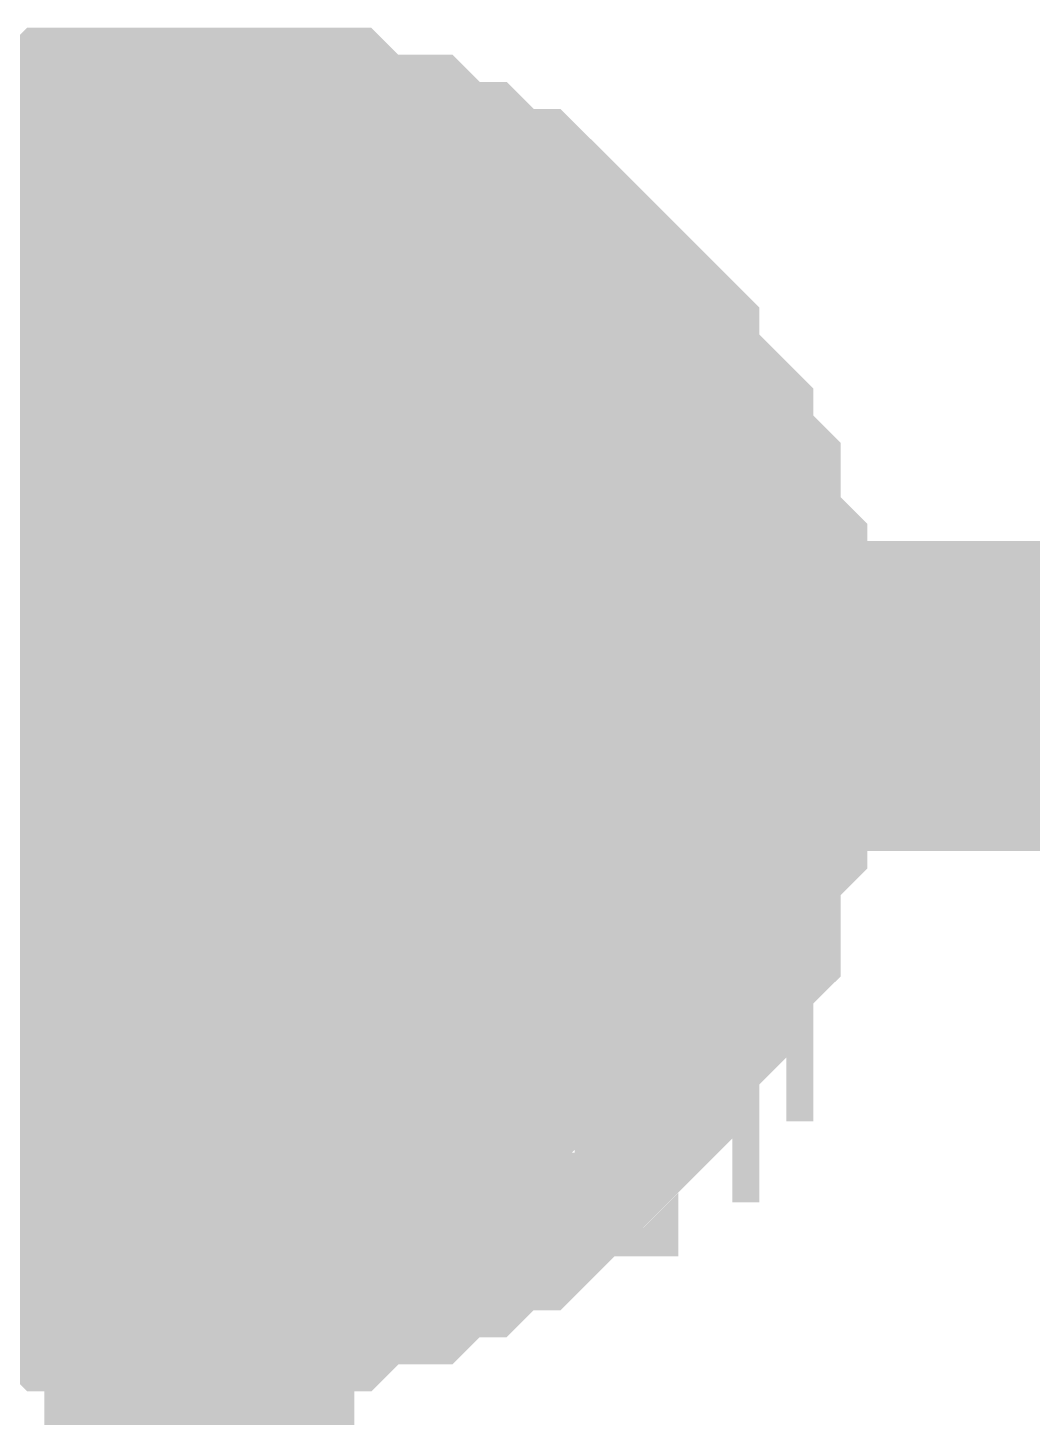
# Model space of a CAD drawing. Header units: inches. Extents: x 0 to 841, y 0 to 594.
# Drawn here: x 529.849 to 530.821, y 311.798 to 313.142 of the extents above; entities that cross this region are included whole.
import ezdxf

# ---------------------------------------------------------------- set-up
doc = ezdxf.new("R2010")
doc.units = ezdxf.units.IN
doc.layers.add('Sheet', color=255, linetype='Continuous')

msp = doc.modelspace()

# ---------------------------------------------------------------- linework, layer by layer
at = {"layer": 'Sheet'}
for points in [[(529.6753, 312.8874, 0.2997, 0.2997, 0), (529.7014, 312.8874, 0.2997, 0.2997, 0), (529.7276, 312.9135, 0.2997, 0.2997, 0), (529.7537, 312.9135, 0.2997, 0.2997, 0), (529.7537, 312.9396, 0.2997, 0.2997, 0), (529.7798, 312.9396, 0.2997, 0.2997, 0), (529.806, 312.9396, 0.2997, 0.2997, 0), (529.8321, 312.9658, 0.2997, 0.2997, 0), (529.8582, 312.9658, 0.2997, 0.2997, 0), (529.8844, 312.9658, 0.2997, 0.2997, 0), (529.9105, 312.9919, 0.2997, 0.2997, 0), (529.9366, 312.9919, 0.2997, 0.2997, 0), (529.9627, 312.9919, 0.2997, 0.2997, 0), (529.9889, 312.9919, 0.2997, 0.2997, 0), (530.015, 312.9919, 0.2997, 0.2997, 0)], [(529.6753, 312.8874, 0.2997, 0.2997, 0), (529.7014, 312.8874, 0.2997, 0.2997, 0), (529.7276, 312.9135, 0.2997, 0.2997, 0), (529.7537, 312.9135, 0.2997, 0.2997, 0), (529.7537, 312.9396, 0.2997, 0.2997, 0), (529.7798, 312.9396, 0.2997, 0.2997, 0), (529.806, 312.9396, 0.2997, 0.2997, 0), (529.8321, 312.9658, 0.2997, 0.2997, 0), (529.8582, 312.9658, 0.2997, 0.2997, 0), (529.8844, 312.9658, 0.2997, 0.2997, 0), (529.9105, 312.9919, 0.2997, 0.2997, 0), (529.9366, 312.9919, 0.2997, 0.2997, 0), (529.9627, 312.9919, 0.2997, 0.2997, 0), (529.9889, 312.9919, 0.2997, 0.2997, 0), (530.015, 312.9919, 0.2997, 0.2997, 0)], [(529.6753, 312.8874, 0.2997, 0.2997, 0), (529.7014, 312.8874, 0.2997, 0.2997, 0), (529.7276, 312.9135, 0.2997, 0.2997, 0), (529.7537, 312.9135, 0.2997, 0.2997, 0), (529.7537, 312.9396, 0.2997, 0.2997, 0), (529.7798, 312.9396, 0.2997, 0.2997, 0), (529.806, 312.9396, 0.2997, 0.2997, 0), (529.8321, 312.9658, 0.2997, 0.2997, 0), (529.8582, 312.9658, 0.2997, 0.2997, 0), (529.8844, 312.9658, 0.2997, 0.2997, 0), (529.9105, 312.9919, 0.2997, 0.2997, 0), (529.9366, 312.9919, 0.2997, 0.2997, 0), (529.9627, 312.9919, 0.2997, 0.2997, 0), (529.9889, 312.9919, 0.2997, 0.2997, 0), (530.015, 312.9919, 0.2997, 0.2997, 0)], [(529.6753, 312.8874, 0.2997, 0.2997, 0), (529.7014, 312.8874, 0.2997, 0.2997, 0), (529.7276, 312.9135, 0.2997, 0.2997, 0), (529.7537, 312.9135, 0.2997, 0.2997, 0), (529.7537, 312.9396, 0.2997, 0.2997, 0), (529.7798, 312.9396, 0.2997, 0.2997, 0), (529.806, 312.9396, 0.2997, 0.2997, 0), (529.8321, 312.9658, 0.2997, 0.2997, 0), (529.8582, 312.9658, 0.2997, 0.2997, 0), (529.8844, 312.9658, 0.2997, 0.2997, 0), (529.9105, 312.9919, 0.2997, 0.2997, 0), (529.9366, 312.9919, 0.2997, 0.2997, 0), (529.9627, 312.9919, 0.2997, 0.2997, 0), (529.9889, 312.9919, 0.2997, 0.2997, 0), (530.015, 312.9919, 0.2997, 0.2997, 0)], [(530.015, 312.9919, 0.2997, 0.2997, 0), (530.015, 312.9919, 0.2997, 0.2997, 0)], [(530.015, 312.9919, 0.2997, 0.2997, 0), (530.0411, 312.9919, 0.2997, 0.2997, 0), (530.0673, 312.9919, 0.2997, 0.2997, 0), (530.0934, 312.9919, 0.2997, 0.2997, 0), (530.1195, 312.9919, 0.2997, 0.2997, 0), (530.1457, 312.9658, 0.2997, 0.2997, 0), (530.1718, 312.9658, 0.2997, 0.2997, 0), (530.1979, 312.9658, 0.2997, 0.2997, 0), (530.2241, 312.9396, 0.2997, 0.2997, 0), (530.2241, 312.9396, 0.2997, 0.2997, 0), (530.2502, 312.9396, 0.2997, 0.2997, 0), (530.2763, 312.9135, 0.2997, 0.2997, 0), (530.3024, 312.9135, 0.2997, 0.2997, 0), (530.3286, 312.8874, 0.2997, 0.2997, 0), (530.3286, 312.8874, 0.2997, 0.2997, 0), (530.3547, 312.8613, 0.2997, 0.2997, 0), (530.3808, 312.8351, 0.2997, 0.2997, 0), (530.3808, 312.8351, 0.2997, 0.2997, 0), (530.407, 312.809, 0.2997, 0.2997, 0), (530.407, 312.7829, 0.2997, 0.2997, 0), (530.4331, 312.7567, 0.2997, 0.2997, 0), (530.4331, 312.7567, 0.2997, 0.2997, 0), (530.4592, 312.7306, 0.2997, 0.2997, 0), (530.4592, 312.7045, 0.2997, 0.2997, 0), (530.4854, 312.6783, 0.2997, 0.2997, 0), (530.4854, 312.6522, 0.2997, 0.2997, 0), (530.4854, 312.6261, 0.2997, 0.2997, 0), (530.4854, 312.6261, 0.2997, 0.2997, 0), (530.5115, 312.5999, 0.2997, 0.2997, 0), (530.5115, 312.5738, 0.2997, 0.2997, 0), (530.5115, 312.5477, 0.2997, 0.2997, 0), (530.5115, 312.5216, 0.2997, 0.2997, 0), (530.5115, 312.4954, 0.2997, 0.2997, 0)], [(530.015, 312.9919, 0.2997, 0.2997, 0), (530.015, 312.9919, 0.2997, 0.2997, 0)], [(530.015, 312.9919, 0.2997, 0.2997, 0), (530.0411, 312.9919, 0.2997, 0.2997, 0), (530.0673, 312.9919, 0.2997, 0.2997, 0), (530.0934, 312.9919, 0.2997, 0.2997, 0), (530.1195, 312.9919, 0.2997, 0.2997, 0), (530.1457, 312.9658, 0.2997, 0.2997, 0), (530.1718, 312.9658, 0.2997, 0.2997, 0), (530.1979, 312.9658, 0.2997, 0.2997, 0), (530.2241, 312.9396, 0.2997, 0.2997, 0), (530.2241, 312.9396, 0.2997, 0.2997, 0), (530.2502, 312.9396, 0.2997, 0.2997, 0), (530.2763, 312.9135, 0.2997, 0.2997, 0), (530.3024, 312.9135, 0.2997, 0.2997, 0), (530.3286, 312.8874, 0.2997, 0.2997, 0), (530.3286, 312.8874, 0.2997, 0.2997, 0), (530.3547, 312.8613, 0.2997, 0.2997, 0), (530.3808, 312.8351, 0.2997, 0.2997, 0), (530.3808, 312.8351, 0.2997, 0.2997, 0), (530.407, 312.809, 0.2997, 0.2997, 0), (530.407, 312.7829, 0.2997, 0.2997, 0), (530.4331, 312.7567, 0.2997, 0.2997, 0), (530.4331, 312.7567, 0.2997, 0.2997, 0), (530.4592, 312.7306, 0.2997, 0.2997, 0), (530.4592, 312.7045, 0.2997, 0.2997, 0), (530.4854, 312.6783, 0.2997, 0.2997, 0), (530.4854, 312.6522, 0.2997, 0.2997, 0), (530.4854, 312.6261, 0.2997, 0.2997, 0), (530.4854, 312.6261, 0.2997, 0.2997, 0), (530.5115, 312.5999, 0.2997, 0.2997, 0), (530.5115, 312.5738, 0.2997, 0.2997, 0), (530.5115, 312.5477, 0.2997, 0.2997, 0), (530.5115, 312.5216, 0.2997, 0.2997, 0), (530.5115, 312.4954, 0.2997, 0.2997, 0)], [(530.015, 312.9919, 0.2997, 0.2997, 0), (530.015, 312.9919, 0.2997, 0.2997, 0)], [(530.015, 312.9919, 0.2997, 0.2997, 0), (530.0411, 312.9919, 0.2997, 0.2997, 0), (530.0673, 312.9919, 0.2997, 0.2997, 0), (530.0934, 312.9919, 0.2997, 0.2997, 0), (530.1195, 312.9919, 0.2997, 0.2997, 0), (530.1457, 312.9658, 0.2997, 0.2997, 0), (530.1718, 312.9658, 0.2997, 0.2997, 0), (530.1979, 312.9658, 0.2997, 0.2997, 0), (530.2241, 312.9396, 0.2997, 0.2997, 0), (530.2241, 312.9396, 0.2997, 0.2997, 0), (530.2502, 312.9396, 0.2997, 0.2997, 0), (530.2763, 312.9135, 0.2997, 0.2997, 0), (530.3024, 312.9135, 0.2997, 0.2997, 0), (530.3286, 312.8874, 0.2997, 0.2997, 0), (530.3286, 312.8874, 0.2997, 0.2997, 0), (530.3547, 312.8613, 0.2997, 0.2997, 0), (530.3808, 312.8351, 0.2997, 0.2997, 0), (530.3808, 312.8351, 0.2997, 0.2997, 0), (530.407, 312.809, 0.2997, 0.2997, 0), (530.407, 312.7829, 0.2997, 0.2997, 0), (530.4331, 312.7567, 0.2997, 0.2997, 0), (530.4331, 312.7567, 0.2997, 0.2997, 0), (530.4592, 312.7306, 0.2997, 0.2997, 0), (530.4592, 312.7045, 0.2997, 0.2997, 0), (530.4854, 312.6783, 0.2997, 0.2997, 0), (530.4854, 312.6522, 0.2997, 0.2997, 0), (530.4854, 312.6261, 0.2997, 0.2997, 0), (530.4854, 312.6261, 0.2997, 0.2997, 0), (530.5115, 312.5999, 0.2997, 0.2997, 0), (530.5115, 312.5738, 0.2997, 0.2997, 0), (530.5115, 312.5477, 0.2997, 0.2997, 0), (530.5115, 312.5216, 0.2997, 0.2997, 0), (530.5115, 312.4954, 0.2997, 0.2997, 0)], [(530.015, 312.9919, 0.2997, 0.2997, 0), (530.015, 312.9919, 0.2997, 0.2997, 0)], [(530.015, 312.9919, 0.2997, 0.2997, 0), (530.0411, 312.9919, 0.2997, 0.2997, 0), (530.0673, 312.9919, 0.2997, 0.2997, 0), (530.0934, 312.9919, 0.2997, 0.2997, 0), (530.1195, 312.9919, 0.2997, 0.2997, 0), (530.1457, 312.9658, 0.2997, 0.2997, 0), (530.1718, 312.9658, 0.2997, 0.2997, 0), (530.1979, 312.9658, 0.2997, 0.2997, 0), (530.2241, 312.9396, 0.2997, 0.2997, 0), (530.2241, 312.9396, 0.2997, 0.2997, 0), (530.2502, 312.9396, 0.2997, 0.2997, 0), (530.2763, 312.9135, 0.2997, 0.2997, 0), (530.3024, 312.9135, 0.2997, 0.2997, 0), (530.3286, 312.8874, 0.2997, 0.2997, 0), (530.3286, 312.8874, 0.2997, 0.2997, 0), (530.3547, 312.8613, 0.2997, 0.2997, 0), (530.3808, 312.8351, 0.2997, 0.2997, 0), (530.3808, 312.8351, 0.2997, 0.2997, 0), (530.407, 312.809, 0.2997, 0.2997, 0), (530.407, 312.7829, 0.2997, 0.2997, 0), (530.4331, 312.7567, 0.2997, 0.2997, 0), (530.4331, 312.7567, 0.2997, 0.2997, 0), (530.4592, 312.7306, 0.2997, 0.2997, 0), (530.4592, 312.7045, 0.2997, 0.2997, 0), (530.4854, 312.6783, 0.2997, 0.2997, 0), (530.4854, 312.6522, 0.2997, 0.2997, 0), (530.4854, 312.6261, 0.2997, 0.2997, 0), (530.4854, 312.6261, 0.2997, 0.2997, 0), (530.5115, 312.5999, 0.2997, 0.2997, 0), (530.5115, 312.5738, 0.2997, 0.2997, 0), (530.5115, 312.5477, 0.2997, 0.2997, 0), (530.5115, 312.5216, 0.2997, 0.2997, 0), (530.5115, 312.4954, 0.2997, 0.2997, 0)], [(529.7798, 312.9396, 0.0991, 0.0991, 0), (529.806, 312.9396, 0.0991, 0.0991, 0), (529.8321, 312.9658, 0.0991, 0.0991, 0), (529.8582, 312.9658, 0.0991, 0.0991, 0), (529.8844, 312.9658, 0.0991, 0.0991, 0), (529.9105, 312.9919, 0.0991, 0.0991, 0), (529.9366, 312.9919, 0.0991, 0.0991, 0), (529.9627, 312.9919, 0.0991, 0.0991, 0), (529.9889, 312.9919, 0.0991, 0.0991, 0), (530.015, 312.9919, 0.0991, 0.0991, 0)], [(529.7798, 312.9396, 0.0991, 0.0991, 0), (529.806, 312.9396, 0.0991, 0.0991, 0), (529.8321, 312.9658, 0.0991, 0.0991, 0), (529.8582, 312.9658, 0.0991, 0.0991, 0), (529.8844, 312.9658, 0.0991, 0.0991, 0), (529.9105, 312.9919, 0.0991, 0.0991, 0), (529.9366, 312.9919, 0.0991, 0.0991, 0), (529.9627, 312.9919, 0.0991, 0.0991, 0), (529.9889, 312.9919, 0.0991, 0.0991, 0), (530.015, 312.9919, 0.0991, 0.0991, 0)], [(529.7798, 312.9396, 0.0991, 0.0991, 0), (529.806, 312.9396, 0.0991, 0.0991, 0), (529.8321, 312.9658, 0.0991, 0.0991, 0), (529.8582, 312.9658, 0.0991, 0.0991, 0), (529.8844, 312.9658, 0.0991, 0.0991, 0), (529.9105, 312.9919, 0.0991, 0.0991, 0), (529.9366, 312.9919, 0.0991, 0.0991, 0), (529.9627, 312.9919, 0.0991, 0.0991, 0), (529.9889, 312.9919, 0.0991, 0.0991, 0), (530.015, 312.9919, 0.0991, 0.0991, 0)], [(529.7798, 312.9396, 0.0991, 0.0991, 0), (529.806, 312.9396, 0.0991, 0.0991, 0), (529.8321, 312.9658, 0.0991, 0.0991, 0), (529.8582, 312.9658, 0.0991, 0.0991, 0), (529.8844, 312.9658, 0.0991, 0.0991, 0), (529.9105, 312.9919, 0.0991, 0.0991, 0), (529.9366, 312.9919, 0.0991, 0.0991, 0), (529.9627, 312.9919, 0.0991, 0.0991, 0), (529.9889, 312.9919, 0.0991, 0.0991, 0), (530.015, 312.9919, 0.0991, 0.0991, 0)], [(530.015, 312.9919, 0.0991, 0.0991, 0), (530.015, 312.9919, 0.0991, 0.0991, 0)], [(530.015, 312.9919, 0.0991, 0.0991, 0), (530.0411, 312.9919, 0.0991, 0.0991, 0), (530.0673, 312.9919, 0.0991, 0.0991, 0), (530.0934, 312.9919, 0.0991, 0.0991, 0), (530.1195, 312.9919, 0.0991, 0.0991, 0), (530.1457, 312.9658, 0.0991, 0.0991, 0), (530.1718, 312.9658, 0.0991, 0.0991, 0), (530.1979, 312.9658, 0.0991, 0.0991, 0), (530.2241, 312.9396, 0.0991, 0.0991, 0), (530.2241, 312.9396, 0.0991, 0.0991, 0), (530.2502, 312.9396, 0.0991, 0.0991, 0), (530.2763, 312.9135, 0.0991, 0.0991, 0), (530.3024, 312.9135, 0.0991, 0.0991, 0), (530.3286, 312.8874, 0.0991, 0.0991, 0), (530.3286, 312.8874, 0.0991, 0.0991, 0), (530.3547, 312.8613, 0.0991, 0.0991, 0), (530.3808, 312.8351, 0.0991, 0.0991, 0), (530.3808, 312.8351, 0.0991, 0.0991, 0), (530.407, 312.809, 0.0991, 0.0991, 0), (530.407, 312.7829, 0.0991, 0.0991, 0), (530.4331, 312.7567, 0.0991, 0.0991, 0), (530.4331, 312.7567, 0.0991, 0.0991, 0), (530.4592, 312.7306, 0.0991, 0.0991, 0), (530.4592, 312.7045, 0.0991, 0.0991, 0), (530.4854, 312.6783, 0.0991, 0.0991, 0), (530.4854, 312.6522, 0.0991, 0.0991, 0), (530.4854, 312.6261, 0.0991, 0.0991, 0), (530.4854, 312.6261, 0.0991, 0.0991, 0), (530.5115, 312.5999, 0.0991, 0.0991, 0), (530.5115, 312.5738, 0.0991, 0.0991, 0), (530.5115, 312.5477, 0.0991, 0.0991, 0), (530.5115, 312.5216, 0.0991, 0.0991, 0), (530.5115, 312.4954, 0.0991, 0.0991, 0)], [(530.015, 312.9919, 0.0991, 0.0991, 0), (530.015, 312.9919, 0.0991, 0.0991, 0)], [(530.015, 312.9919, 0.0991, 0.0991, 0), (530.0411, 312.9919, 0.0991, 0.0991, 0), (530.0673, 312.9919, 0.0991, 0.0991, 0), (530.0934, 312.9919, 0.0991, 0.0991, 0), (530.1195, 312.9919, 0.0991, 0.0991, 0), (530.1457, 312.9658, 0.0991, 0.0991, 0), (530.1718, 312.9658, 0.0991, 0.0991, 0), (530.1979, 312.9658, 0.0991, 0.0991, 0), (530.2241, 312.9396, 0.0991, 0.0991, 0), (530.2241, 312.9396, 0.0991, 0.0991, 0), (530.2502, 312.9396, 0.0991, 0.0991, 0), (530.2763, 312.9135, 0.0991, 0.0991, 0), (530.3024, 312.9135, 0.0991, 0.0991, 0), (530.3286, 312.8874, 0.0991, 0.0991, 0), (530.3286, 312.8874, 0.0991, 0.0991, 0), (530.3547, 312.8613, 0.0991, 0.0991, 0), (530.3808, 312.8351, 0.0991, 0.0991, 0), (530.3808, 312.8351, 0.0991, 0.0991, 0), (530.407, 312.809, 0.0991, 0.0991, 0), (530.407, 312.7829, 0.0991, 0.0991, 0), (530.4331, 312.7567, 0.0991, 0.0991, 0), (530.4331, 312.7567, 0.0991, 0.0991, 0), (530.4592, 312.7306, 0.0991, 0.0991, 0), (530.4592, 312.7045, 0.0991, 0.0991, 0), (530.4854, 312.6783, 0.0991, 0.0991, 0), (530.4854, 312.6522, 0.0991, 0.0991, 0), (530.4854, 312.6261, 0.0991, 0.0991, 0), (530.4854, 312.6261, 0.0991, 0.0991, 0), (530.5115, 312.5999, 0.0991, 0.0991, 0), (530.5115, 312.5738, 0.0991, 0.0991, 0), (530.5115, 312.5477, 0.0991, 0.0991, 0), (530.5115, 312.5216, 0.0991, 0.0991, 0), (530.5115, 312.4954, 0.0991, 0.0991, 0)], [(530.015, 312.9919, 0.0991, 0.0991, 0), (530.015, 312.9919, 0.0991, 0.0991, 0)], [(530.015, 312.9919, 0.0991, 0.0991, 0), (530.0411, 312.9919, 0.0991, 0.0991, 0), (530.0673, 312.9919, 0.0991, 0.0991, 0), (530.0934, 312.9919, 0.0991, 0.0991, 0), (530.1195, 312.9919, 0.0991, 0.0991, 0), (530.1457, 312.9658, 0.0991, 0.0991, 0), (530.1718, 312.9658, 0.0991, 0.0991, 0), (530.1979, 312.9658, 0.0991, 0.0991, 0), (530.2241, 312.9396, 0.0991, 0.0991, 0), (530.2241, 312.9396, 0.0991, 0.0991, 0), (530.2502, 312.9396, 0.0991, 0.0991, 0), (530.2763, 312.9135, 0.0991, 0.0991, 0), (530.3024, 312.9135, 0.0991, 0.0991, 0), (530.3286, 312.8874, 0.0991, 0.0991, 0), (530.3286, 312.8874, 0.0991, 0.0991, 0), (530.3547, 312.8613, 0.0991, 0.0991, 0), (530.3808, 312.8351, 0.0991, 0.0991, 0), (530.3808, 312.8351, 0.0991, 0.0991, 0), (530.407, 312.809, 0.0991, 0.0991, 0), (530.407, 312.7829, 0.0991, 0.0991, 0), (530.4331, 312.7567, 0.0991, 0.0991, 0), (530.4331, 312.7567, 0.0991, 0.0991, 0), (530.4592, 312.7306, 0.0991, 0.0991, 0), (530.4592, 312.7045, 0.0991, 0.0991, 0), (530.4854, 312.6783, 0.0991, 0.0991, 0), (530.4854, 312.6522, 0.0991, 0.0991, 0), (530.4854, 312.6261, 0.0991, 0.0991, 0), (530.4854, 312.6261, 0.0991, 0.0991, 0), (530.5115, 312.5999, 0.0991, 0.0991, 0), (530.5115, 312.5738, 0.0991, 0.0991, 0), (530.5115, 312.5477, 0.0991, 0.0991, 0), (530.5115, 312.5216, 0.0991, 0.0991, 0), (530.5115, 312.4954, 0.0991, 0.0991, 0)], [(530.015, 312.9919, 0.0991, 0.0991, 0), (530.015, 312.9919, 0.0991, 0.0991, 0)], [(530.015, 312.9919, 0.0991, 0.0991, 0), (530.0411, 312.9919, 0.0991, 0.0991, 0), (530.0673, 312.9919, 0.0991, 0.0991, 0), (530.0934, 312.9919, 0.0991, 0.0991, 0), (530.1195, 312.9919, 0.0991, 0.0991, 0), (530.1457, 312.9658, 0.0991, 0.0991, 0), (530.1718, 312.9658, 0.0991, 0.0991, 0), (530.1979, 312.9658, 0.0991, 0.0991, 0), (530.2241, 312.9396, 0.0991, 0.0991, 0), (530.2241, 312.9396, 0.0991, 0.0991, 0), (530.2502, 312.9396, 0.0991, 0.0991, 0), (530.2763, 312.9135, 0.0991, 0.0991, 0), (530.3024, 312.9135, 0.0991, 0.0991, 0), (530.3286, 312.8874, 0.0991, 0.0991, 0), (530.3286, 312.8874, 0.0991, 0.0991, 0), (530.3547, 312.8613, 0.0991, 0.0991, 0), (530.3808, 312.8351, 0.0991, 0.0991, 0), (530.3808, 312.8351, 0.0991, 0.0991, 0), (530.407, 312.809, 0.0991, 0.0991, 0), (530.407, 312.7829, 0.0991, 0.0991, 0), (530.4331, 312.7567, 0.0991, 0.0991, 0), (530.4331, 312.7567, 0.0991, 0.0991, 0), (530.4592, 312.7306, 0.0991, 0.0991, 0), (530.4592, 312.7045, 0.0991, 0.0991, 0), (530.4854, 312.6783, 0.0991, 0.0991, 0), (530.4854, 312.6522, 0.0991, 0.0991, 0), (530.4854, 312.6261, 0.0991, 0.0991, 0), (530.4854, 312.6261, 0.0991, 0.0991, 0), (530.5115, 312.5999, 0.0991, 0.0991, 0), (530.5115, 312.5738, 0.0991, 0.0991, 0), (530.5115, 312.5477, 0.0991, 0.0991, 0), (530.5115, 312.5216, 0.0991, 0.0991, 0), (530.5115, 312.4954, 0.0991, 0.0991, 0)], [(547.5228, 312.4954, 0.2997, 0.2997, 0), (530.015, 312.4954, 0.2997, 0.2997, 0), (492.517, 312.4954, 0.2997, 0.2997, 0), (492.517, 312.4954, 0.2997, 0.2997, 0)], [(530.015, 312.4954, 0.2997, 0.2997, 0), (530.015, 274.9981, 0.2997, 0.2997, 0), (547.5228, 274.9981, 0.2997, 0.2997, 0)], [(530.5115, 312.4954, 0.2997, 0.2997, 0), (530.5115, 312.4693, 0.2997, 0.2997, 0), (530.5115, 312.4432, 0.2997, 0.2997, 0), (530.5115, 312.417, 0.2997, 0.2997, 0), (530.5115, 312.3909, 0.2997, 0.2997, 0), (530.4854, 312.3648, 0.2997, 0.2997, 0), (530.4854, 312.3386, 0.2997, 0.2997, 0), (530.4854, 312.3125, 0.2997, 0.2997, 0), (530.4854, 312.2864, 0.2997, 0.2997, 0), (530.4592, 312.2603, 0.2997, 0.2997, 0), (530.4592, 312.2341, 0.2997, 0.2997, 0), (530.4331, 312.2341, 0.2997, 0.2997, 0), (530.4331, 312.208, 0.2997, 0.2997, 0), (530.407, 312.1819, 0.2997, 0.2997, 0), (530.407, 312.1557, 0.2997, 0.2997, 0), (530.3808, 312.1557, 0.2997, 0.2997, 0), (530.3808, 312.1296, 0.2997, 0.2997, 0), (530.3547, 312.1035, 0.2997, 0.2997, 0), (530.3286, 312.1035, 0.2997, 0.2997, 0), (530.3286, 312.0773, 0.2997, 0.2997, 0), (530.3024, 312.0512, 0.2997, 0.2997, 0), (530.2763, 312.0512, 0.2997, 0.2997, 0), (530.2502, 312.0251, 0.2997, 0.2997, 0), (530.2241, 312.0251, 0.2997, 0.2997, 0), (530.2241, 312.0251, 0.2997, 0.2997, 0), (530.1979, 311.9989, 0.2997, 0.2997, 0), (530.1718, 311.9989, 0.2997, 0.2997, 0), (530.1457, 311.9989, 0.2997, 0.2997, 0), (530.1195, 311.9728, 0.2997, 0.2997, 0), (530.0934, 311.9728, 0.2997, 0.2997, 0), (530.0673, 311.9728, 0.2997, 0.2997, 0), (530.0411, 311.9728, 0.2997, 0.2997, 0), (530.015, 311.9728, 0.2997, 0.2997, 0)], [(530.5115, 312.4954, 0.2997, 0.2997, 0), (530.5115, 312.4693, 0.2997, 0.2997, 0), (530.5115, 312.4432, 0.2997, 0.2997, 0), (530.5115, 312.417, 0.2997, 0.2997, 0), (530.5115, 312.3909, 0.2997, 0.2997, 0), (530.4854, 312.3648, 0.2997, 0.2997, 0), (530.4854, 312.3386, 0.2997, 0.2997, 0), (530.4854, 312.3125, 0.2997, 0.2997, 0), (530.4854, 312.2864, 0.2997, 0.2997, 0), (530.4592, 312.2603, 0.2997, 0.2997, 0), (530.4592, 312.2341, 0.2997, 0.2997, 0), (530.4331, 312.2341, 0.2997, 0.2997, 0), (530.4331, 312.208, 0.2997, 0.2997, 0), (530.407, 312.1819, 0.2997, 0.2997, 0), (530.407, 312.1557, 0.2997, 0.2997, 0), (530.3808, 312.1557, 0.2997, 0.2997, 0), (530.3808, 312.1296, 0.2997, 0.2997, 0), (530.3547, 312.1035, 0.2997, 0.2997, 0), (530.3286, 312.1035, 0.2997, 0.2997, 0), (530.3286, 312.0773, 0.2997, 0.2997, 0), (530.3024, 312.0512, 0.2997, 0.2997, 0), (530.2763, 312.0512, 0.2997, 0.2997, 0), (530.2502, 312.0251, 0.2997, 0.2997, 0), (530.2241, 312.0251, 0.2997, 0.2997, 0), (530.2241, 312.0251, 0.2997, 0.2997, 0), (530.1979, 311.9989, 0.2997, 0.2997, 0), (530.1718, 311.9989, 0.2997, 0.2997, 0), (530.1457, 311.9989, 0.2997, 0.2997, 0), (530.1195, 311.9728, 0.2997, 0.2997, 0), (530.0934, 311.9728, 0.2997, 0.2997, 0), (530.0673, 311.9728, 0.2997, 0.2997, 0), (530.0411, 311.9728, 0.2997, 0.2997, 0), (530.015, 311.9728, 0.2997, 0.2997, 0)], [(530.5115, 312.4954, 0.2997, 0.2997, 0), (530.5115, 312.4693, 0.2997, 0.2997, 0), (530.5115, 312.4432, 0.2997, 0.2997, 0), (530.5115, 312.417, 0.2997, 0.2997, 0), (530.5115, 312.3909, 0.2997, 0.2997, 0), (530.4854, 312.3648, 0.2997, 0.2997, 0), (530.4854, 312.3386, 0.2997, 0.2997, 0), (530.4854, 312.3125, 0.2997, 0.2997, 0), (530.4854, 312.2864, 0.2997, 0.2997, 0), (530.4592, 312.2603, 0.2997, 0.2997, 0), (530.4592, 312.2341, 0.2997, 0.2997, 0), (530.4331, 312.2341, 0.2997, 0.2997, 0), (530.4331, 312.208, 0.2997, 0.2997, 0), (530.407, 312.1819, 0.2997, 0.2997, 0), (530.407, 312.1557, 0.2997, 0.2997, 0), (530.3808, 312.1557, 0.2997, 0.2997, 0), (530.3808, 312.1296, 0.2997, 0.2997, 0), (530.3547, 312.1035, 0.2997, 0.2997, 0), (530.3286, 312.1035, 0.2997, 0.2997, 0), (530.3286, 312.0773, 0.2997, 0.2997, 0), (530.3024, 312.0512, 0.2997, 0.2997, 0), (530.2763, 312.0512, 0.2997, 0.2997, 0), (530.2502, 312.0251, 0.2997, 0.2997, 0), (530.2241, 312.0251, 0.2997, 0.2997, 0), (530.2241, 312.0251, 0.2997, 0.2997, 0), (530.1979, 311.9989, 0.2997, 0.2997, 0), (530.1718, 311.9989, 0.2997, 0.2997, 0), (530.1457, 311.9989, 0.2997, 0.2997, 0), (530.1195, 311.9728, 0.2997, 0.2997, 0), (530.0934, 311.9728, 0.2997, 0.2997, 0), (530.0673, 311.9728, 0.2997, 0.2997, 0), (530.0411, 311.9728, 0.2997, 0.2997, 0), (530.015, 311.9728, 0.2997, 0.2997, 0)], [(530.5115, 312.4954, 0.2997, 0.2997, 0), (530.5115, 312.4693, 0.2997, 0.2997, 0), (530.5115, 312.4432, 0.2997, 0.2997, 0), (530.5115, 312.417, 0.2997, 0.2997, 0), (530.5115, 312.3909, 0.2997, 0.2997, 0), (530.4854, 312.3648, 0.2997, 0.2997, 0), (530.4854, 312.3386, 0.2997, 0.2997, 0), (530.4854, 312.3125, 0.2997, 0.2997, 0), (530.4854, 312.2864, 0.2997, 0.2997, 0), (530.4592, 312.2603, 0.2997, 0.2997, 0), (530.4592, 312.2341, 0.2997, 0.2997, 0), (530.4331, 312.2341, 0.2997, 0.2997, 0), (530.4331, 312.208, 0.2997, 0.2997, 0), (530.407, 312.1819, 0.2997, 0.2997, 0), (530.407, 312.1557, 0.2997, 0.2997, 0), (530.3808, 312.1557, 0.2997, 0.2997, 0), (530.3808, 312.1296, 0.2997, 0.2997, 0), (530.3547, 312.1035, 0.2997, 0.2997, 0), (530.3286, 312.1035, 0.2997, 0.2997, 0), (530.3286, 312.0773, 0.2997, 0.2997, 0), (530.3024, 312.0512, 0.2997, 0.2997, 0), (530.2763, 312.0512, 0.2997, 0.2997, 0), (530.2502, 312.0251, 0.2997, 0.2997, 0), (530.2241, 312.0251, 0.2997, 0.2997, 0), (530.2241, 312.0251, 0.2997, 0.2997, 0), (530.1979, 311.9989, 0.2997, 0.2997, 0), (530.1718, 311.9989, 0.2997, 0.2997, 0), (530.1457, 311.9989, 0.2997, 0.2997, 0), (530.1195, 311.9728, 0.2997, 0.2997, 0), (530.0934, 311.9728, 0.2997, 0.2997, 0), (530.0673, 311.9728, 0.2997, 0.2997, 0), (530.0411, 311.9728, 0.2997, 0.2997, 0), (530.015, 311.9728, 0.2997, 0.2997, 0)], [(530.5115, 312.4954, 0.2997, 0.2997, 0), (530.5115, 312.4954, 0.2997, 0.2997, 0), (530.5115, 312.4954, 0.2997, 0.2997, 0), (530.5115, 312.4954, 0.2997, 0.2997, 0), (530.5115, 312.4954, 0.2997, 0.2997, 0), (530.5115, 312.4954, 0.2997, 0.2997, 0), (530.5115, 312.4954, 0.2997, 0.2997, 0), (530.5115, 312.4954, 0.2997, 0.2997, 0), (530.5115, 312.4954, 0.2997, 0.2997, 0), (530.5115, 312.4954, 0.2997, 0.2997, 0), (530.5115, 312.4954, 0.2997, 0.2997, 0), (530.5115, 312.4954, 0.2997, 0.2997, 0), (530.5115, 312.4954, 0.2997, 0.2997, 0), (530.5115, 312.4954, 0.2997, 0.2997, 0), (530.5115, 312.4954, 0.2997, 0.2997, 0), (530.5115, 312.4954, 0.2997, 0.2997, 0), (530.5115, 312.4954, 0.2997, 0.2997, 0), (530.5115, 312.4954, 0.2997, 0.2997, 0), (530.5115, 312.4954, 0.2997, 0.2997, 0), (530.5115, 312.4954, 0.2997, 0.2997, 0), (530.5115, 312.4954, 0.2997, 0.2997, 0), (530.5115, 312.4954, 0.2997, 0.2997, 0), (530.5115, 312.4954, 0.2997, 0.2997, 0), (530.5115, 312.4954, 0.2997, 0.2997, 0), (530.5115, 312.4954, 0.2997, 0.2997, 0), (530.5115, 312.4954, 0.2997, 0.2997, 0), (530.5115, 312.4954, 0.2997, 0.2997, 0), (530.5115, 312.4954, 0.2997, 0.2997, 0), (530.5115, 312.4954, 0.2997, 0.2997, 0), (530.5115, 312.4954, 0.2997, 0.2997, 0), (530.5115, 312.4954, 0.2997, 0.2997, 0), (530.5115, 312.4954, 0.2997, 0.2997, 0), (530.5115, 312.4954, 0.2997, 0.2997, 0)], [(530.5115, 312.4954, 0.2997, 0.2997, 0), (530.5115, 312.4954, 0.2997, 0.2997, 0)], [(530.5115, 312.4954, 0.2997, 0.2997, 0), (530.5115, 312.4954, 0.2997, 0.2997, 0), (530.5115, 312.4954, 0.2997, 0.2997, 0), (530.5115, 312.4954, 0.2997, 0.2997, 0), (530.5115, 312.4954, 0.2997, 0.2997, 0), (530.5115, 312.4954, 0.2997, 0.2997, 0), (530.5115, 312.4954, 0.2997, 0.2997, 0), (530.5115, 312.4954, 0.2997, 0.2997, 0), (530.5115, 312.4954, 0.2997, 0.2997, 0), (530.5115, 312.4954, 0.2997, 0.2997, 0), (530.5115, 312.4954, 0.2997, 0.2997, 0), (530.5115, 312.4954, 0.2997, 0.2997, 0), (530.5115, 312.4954, 0.2997, 0.2997, 0), (530.5115, 312.4954, 0.2997, 0.2997, 0), (530.5115, 312.4954, 0.2997, 0.2997, 0), (530.5115, 312.4954, 0.2997, 0.2997, 0), (530.5115, 312.4954, 0.2997, 0.2997, 0), (530.5115, 312.4954, 0.2997, 0.2997, 0), (530.5115, 312.4954, 0.2997, 0.2997, 0), (530.5115, 312.4954, 0.2997, 0.2997, 0), (530.5115, 312.4954, 0.2997, 0.2997, 0), (530.5115, 312.4954, 0.2997, 0.2997, 0), (530.5115, 312.4954, 0.2997, 0.2997, 0), (530.5115, 312.4954, 0.2997, 0.2997, 0), (530.5115, 312.4954, 0.2997, 0.2997, 0), (530.5115, 312.4954, 0.2997, 0.2997, 0), (530.5115, 312.4954, 0.2997, 0.2997, 0), (530.5115, 312.4954, 0.2997, 0.2997, 0), (530.5115, 312.4954, 0.2997, 0.2997, 0), (530.5115, 312.4954, 0.2997, 0.2997, 0), (530.5115, 312.4954, 0.2997, 0.2997, 0), (530.5115, 312.4954, 0.2997, 0.2997, 0), (530.5115, 312.4954, 0.2997, 0.2997, 0)], [(530.5115, 312.4954, 0.2997, 0.2997, 0), (530.5115, 312.4954, 0.2997, 0.2997, 0)], [(530.5115, 312.4954, 0.2997, 0.2997, 0), (530.5115, 312.4954, 0.2997, 0.2997, 0), (530.5115, 312.4954, 0.2997, 0.2997, 0), (530.5115, 312.4954, 0.2997, 0.2997, 0), (530.5115, 312.4954, 0.2997, 0.2997, 0), (530.5115, 312.4954, 0.2997, 0.2997, 0), (530.5115, 312.4954, 0.2997, 0.2997, 0), (530.5115, 312.4954, 0.2997, 0.2997, 0), (530.5115, 312.4954, 0.2997, 0.2997, 0), (530.5115, 312.4954, 0.2997, 0.2997, 0), (530.5115, 312.4954, 0.2997, 0.2997, 0), (530.5115, 312.4954, 0.2997, 0.2997, 0), (530.5115, 312.4954, 0.2997, 0.2997, 0), (530.5115, 312.4954, 0.2997, 0.2997, 0), (530.5115, 312.4954, 0.2997, 0.2997, 0), (530.5115, 312.4954, 0.2997, 0.2997, 0), (530.5115, 312.4954, 0.2997, 0.2997, 0), (530.5115, 312.4954, 0.2997, 0.2997, 0), (530.5115, 312.4954, 0.2997, 0.2997, 0), (530.5115, 312.4954, 0.2997, 0.2997, 0), (530.5115, 312.4954, 0.2997, 0.2997, 0), (530.5115, 312.4954, 0.2997, 0.2997, 0), (530.5115, 312.4954, 0.2997, 0.2997, 0), (530.5115, 312.4954, 0.2997, 0.2997, 0), (530.5115, 312.4954, 0.2997, 0.2997, 0), (530.5115, 312.4954, 0.2997, 0.2997, 0), (530.5115, 312.4954, 0.2997, 0.2997, 0), (530.5115, 312.4954, 0.2997, 0.2997, 0), (530.5115, 312.4954, 0.2997, 0.2997, 0), (530.5115, 312.4954, 0.2997, 0.2997, 0), (530.5115, 312.4954, 0.2997, 0.2997, 0), (530.5115, 312.4954, 0.2997, 0.2997, 0), (530.5115, 312.4954, 0.2997, 0.2997, 0)], [(530.5115, 312.4954, 0.2997, 0.2997, 0), (530.5115, 312.4954, 0.2997, 0.2997, 0)], [(530.5115, 312.4954, 0.2997, 0.2997, 0), (530.5115, 312.4954, 0.2997, 0.2997, 0), (530.5115, 312.4954, 0.2997, 0.2997, 0), (530.5115, 312.4954, 0.2997, 0.2997, 0), (530.5115, 312.4954, 0.2997, 0.2997, 0), (530.5115, 312.4954, 0.2997, 0.2997, 0), (530.5115, 312.4954, 0.2997, 0.2997, 0), (530.5115, 312.4954, 0.2997, 0.2997, 0), (530.5115, 312.4954, 0.2997, 0.2997, 0), (530.5115, 312.4954, 0.2997, 0.2997, 0), (530.5115, 312.4954, 0.2997, 0.2997, 0), (530.5115, 312.4954, 0.2997, 0.2997, 0), (530.5115, 312.4954, 0.2997, 0.2997, 0), (530.5115, 312.4954, 0.2997, 0.2997, 0), (530.5115, 312.4954, 0.2997, 0.2997, 0), (530.5115, 312.4954, 0.2997, 0.2997, 0), (530.5115, 312.4954, 0.2997, 0.2997, 0), (530.5115, 312.4954, 0.2997, 0.2997, 0), (530.5115, 312.4954, 0.2997, 0.2997, 0), (530.5115, 312.4954, 0.2997, 0.2997, 0), (530.5115, 312.4954, 0.2997, 0.2997, 0), (530.5115, 312.4954, 0.2997, 0.2997, 0), (530.5115, 312.4954, 0.2997, 0.2997, 0), (530.5115, 312.4954, 0.2997, 0.2997, 0), (530.5115, 312.4954, 0.2997, 0.2997, 0), (530.5115, 312.4954, 0.2997, 0.2997, 0), (530.5115, 312.4954, 0.2997, 0.2997, 0), (530.5115, 312.4954, 0.2997, 0.2997, 0), (530.5115, 312.4954, 0.2997, 0.2997, 0), (530.5115, 312.4954, 0.2997, 0.2997, 0), (530.5115, 312.4954, 0.2997, 0.2997, 0), (530.5115, 312.4954, 0.2997, 0.2997, 0), (530.5115, 312.4954, 0.2997, 0.2997, 0)], [(530.5115, 312.4954, 0.2997, 0.2997, 0), (530.5115, 312.4954, 0.2997, 0.2997, 0)], [(530.5115, 312.4954, 0.0991, 0.0991, 0), (530.5115, 312.4693, 0.0991, 0.0991, 0), (530.5115, 312.4432, 0.0991, 0.0991, 0), (530.5115, 312.417, 0.0991, 0.0991, 0), (530.5115, 312.3909, 0.0991, 0.0991, 0), (530.4854, 312.3648, 0.0991, 0.0991, 0), (530.4854, 312.3386, 0.0991, 0.0991, 0), (530.4854, 312.3125, 0.0991, 0.0991, 0), (530.4854, 312.2864, 0.0991, 0.0991, 0), (530.4592, 312.2603, 0.0991, 0.0991, 0), (530.4592, 312.2341, 0.0991, 0.0991, 0), (530.4331, 312.2341, 0.0991, 0.0991, 0), (530.4331, 312.208, 0.0991, 0.0991, 0), (530.407, 312.1819, 0.0991, 0.0991, 0), (530.407, 312.1557, 0.0991, 0.0991, 0), (530.3808, 312.1557, 0.0991, 0.0991, 0), (530.3808, 312.1296, 0.0991, 0.0991, 0), (530.3547, 312.1035, 0.0991, 0.0991, 0), (530.3286, 312.1035, 0.0991, 0.0991, 0), (530.3286, 312.0773, 0.0991, 0.0991, 0), (530.3024, 312.0512, 0.0991, 0.0991, 0), (530.2763, 312.0512, 0.0991, 0.0991, 0), (530.2502, 312.0251, 0.0991, 0.0991, 0), (530.2241, 312.0251, 0.0991, 0.0991, 0), (530.2241, 312.0251, 0.0991, 0.0991, 0), (530.1979, 311.9989, 0.0991, 0.0991, 0), (530.1718, 311.9989, 0.0991, 0.0991, 0), (530.1457, 311.9989, 0.0991, 0.0991, 0), (530.1195, 311.9728, 0.0991, 0.0991, 0), (530.0934, 311.9728, 0.0991, 0.0991, 0), (530.0673, 311.9728, 0.0991, 0.0991, 0), (530.0411, 311.9728, 0.0991, 0.0991, 0), (530.015, 311.9728, 0.0991, 0.0991, 0)], [(530.5115, 312.4954, 0.0991, 0.0991, 0), (530.5115, 312.4693, 0.0991, 0.0991, 0), (530.5115, 312.4432, 0.0991, 0.0991, 0), (530.5115, 312.417, 0.0991, 0.0991, 0), (530.5115, 312.3909, 0.0991, 0.0991, 0), (530.4854, 312.3648, 0.0991, 0.0991, 0), (530.4854, 312.3386, 0.0991, 0.0991, 0), (530.4854, 312.3125, 0.0991, 0.0991, 0), (530.4854, 312.2864, 0.0991, 0.0991, 0), (530.4592, 312.2603, 0.0991, 0.0991, 0), (530.4592, 312.2341, 0.0991, 0.0991, 0), (530.4331, 312.2341, 0.0991, 0.0991, 0), (530.4331, 312.208, 0.0991, 0.0991, 0), (530.407, 312.1819, 0.0991, 0.0991, 0), (530.407, 312.1557, 0.0991, 0.0991, 0), (530.3808, 312.1557, 0.0991, 0.0991, 0), (530.3808, 312.1296, 0.0991, 0.0991, 0), (530.3547, 312.1035, 0.0991, 0.0991, 0), (530.3286, 312.1035, 0.0991, 0.0991, 0), (530.3286, 312.0773, 0.0991, 0.0991, 0), (530.3024, 312.0512, 0.0991, 0.0991, 0), (530.2763, 312.0512, 0.0991, 0.0991, 0), (530.2502, 312.0251, 0.0991, 0.0991, 0), (530.2241, 312.0251, 0.0991, 0.0991, 0), (530.2241, 312.0251, 0.0991, 0.0991, 0), (530.1979, 311.9989, 0.0991, 0.0991, 0), (530.1718, 311.9989, 0.0991, 0.0991, 0), (530.1457, 311.9989, 0.0991, 0.0991, 0), (530.1195, 311.9728, 0.0991, 0.0991, 0), (530.0934, 311.9728, 0.0991, 0.0991, 0), (530.0673, 311.9728, 0.0991, 0.0991, 0), (530.0411, 311.9728, 0.0991, 0.0991, 0), (530.015, 311.9728, 0.0991, 0.0991, 0)], [(530.5115, 312.4954, 0.0991, 0.0991, 0), (530.5115, 312.4693, 0.0991, 0.0991, 0), (530.5115, 312.4432, 0.0991, 0.0991, 0), (530.5115, 312.417, 0.0991, 0.0991, 0), (530.5115, 312.3909, 0.0991, 0.0991, 0), (530.4854, 312.3648, 0.0991, 0.0991, 0), (530.4854, 312.3386, 0.0991, 0.0991, 0), (530.4854, 312.3125, 0.0991, 0.0991, 0), (530.4854, 312.2864, 0.0991, 0.0991, 0), (530.4592, 312.2603, 0.0991, 0.0991, 0), (530.4592, 312.2341, 0.0991, 0.0991, 0), (530.4331, 312.2341, 0.0991, 0.0991, 0), (530.4331, 312.208, 0.0991, 0.0991, 0), (530.407, 312.1819, 0.0991, 0.0991, 0), (530.407, 312.1557, 0.0991, 0.0991, 0), (530.3808, 312.1557, 0.0991, 0.0991, 0), (530.3808, 312.1296, 0.0991, 0.0991, 0), (530.3547, 312.1035, 0.0991, 0.0991, 0), (530.3286, 312.1035, 0.0991, 0.0991, 0), (530.3286, 312.0773, 0.0991, 0.0991, 0), (530.3024, 312.0512, 0.0991, 0.0991, 0), (530.2763, 312.0512, 0.0991, 0.0991, 0), (530.2502, 312.0251, 0.0991, 0.0991, 0), (530.2241, 312.0251, 0.0991, 0.0991, 0), (530.2241, 312.0251, 0.0991, 0.0991, 0), (530.1979, 311.9989, 0.0991, 0.0991, 0), (530.1718, 311.9989, 0.0991, 0.0991, 0), (530.1457, 311.9989, 0.0991, 0.0991, 0), (530.1195, 311.9728, 0.0991, 0.0991, 0), (530.0934, 311.9728, 0.0991, 0.0991, 0), (530.0673, 311.9728, 0.0991, 0.0991, 0), (530.0411, 311.9728, 0.0991, 0.0991, 0), (530.015, 311.9728, 0.0991, 0.0991, 0)], [(530.5115, 312.4954, 0.0991, 0.0991, 0), (530.5115, 312.4693, 0.0991, 0.0991, 0), (530.5115, 312.4432, 0.0991, 0.0991, 0), (530.5115, 312.417, 0.0991, 0.0991, 0), (530.5115, 312.3909, 0.0991, 0.0991, 0), (530.4854, 312.3648, 0.0991, 0.0991, 0), (530.4854, 312.3386, 0.0991, 0.0991, 0), (530.4854, 312.3125, 0.0991, 0.0991, 0), (530.4854, 312.2864, 0.0991, 0.0991, 0), (530.4592, 312.2603, 0.0991, 0.0991, 0), (530.4592, 312.2341, 0.0991, 0.0991, 0), (530.4331, 312.2341, 0.0991, 0.0991, 0), (530.4331, 312.208, 0.0991, 0.0991, 0), (530.407, 312.1819, 0.0991, 0.0991, 0), (530.407, 312.1557, 0.0991, 0.0991, 0), (530.3808, 312.1557, 0.0991, 0.0991, 0), (530.3808, 312.1296, 0.0991, 0.0991, 0), (530.3547, 312.1035, 0.0991, 0.0991, 0), (530.3286, 312.1035, 0.0991, 0.0991, 0), (530.3286, 312.0773, 0.0991, 0.0991, 0), (530.3024, 312.0512, 0.0991, 0.0991, 0), (530.2763, 312.0512, 0.0991, 0.0991, 0), (530.2502, 312.0251, 0.0991, 0.0991, 0), (530.2241, 312.0251, 0.0991, 0.0991, 0), (530.2241, 312.0251, 0.0991, 0.0991, 0), (530.1979, 311.9989, 0.0991, 0.0991, 0), (530.1718, 311.9989, 0.0991, 0.0991, 0), (530.1457, 311.9989, 0.0991, 0.0991, 0), (530.1195, 311.9728, 0.0991, 0.0991, 0), (530.0934, 311.9728, 0.0991, 0.0991, 0), (530.0673, 311.9728, 0.0991, 0.0991, 0), (530.0411, 311.9728, 0.0991, 0.0991, 0), (530.015, 311.9728, 0.0991, 0.0991, 0)], [(530.5115, 312.4954, 0.0991, 0.0991, 0), (530.5115, 312.4954, 0.0991, 0.0991, 0), (530.5115, 312.4954, 0.0991, 0.0991, 0), (530.5115, 312.4954, 0.0991, 0.0991, 0), (530.5115, 312.4954, 0.0991, 0.0991, 0), (530.5115, 312.4954, 0.0991, 0.0991, 0), (530.5115, 312.4954, 0.0991, 0.0991, 0), (530.5115, 312.4954, 0.0991, 0.0991, 0), (530.5115, 312.4954, 0.0991, 0.0991, 0), (530.5115, 312.4954, 0.0991, 0.0991, 0), (530.5115, 312.4954, 0.0991, 0.0991, 0), (530.5115, 312.4954, 0.0991, 0.0991, 0), (530.5115, 312.4954, 0.0991, 0.0991, 0), (530.5115, 312.4954, 0.0991, 0.0991, 0), (530.5115, 312.4954, 0.0991, 0.0991, 0), (530.5115, 312.4954, 0.0991, 0.0991, 0), (530.5115, 312.4954, 0.0991, 0.0991, 0), (530.5115, 312.4954, 0.0991, 0.0991, 0), (530.5115, 312.4954, 0.0991, 0.0991, 0), (530.5115, 312.4954, 0.0991, 0.0991, 0), (530.5115, 312.4954, 0.0991, 0.0991, 0), (530.5115, 312.4954, 0.0991, 0.0991, 0), (530.5115, 312.4954, 0.0991, 0.0991, 0), (530.5115, 312.4954, 0.0991, 0.0991, 0), (530.5115, 312.4954, 0.0991, 0.0991, 0), (530.5115, 312.4954, 0.0991, 0.0991, 0), (530.5115, 312.4954, 0.0991, 0.0991, 0), (530.5115, 312.4954, 0.0991, 0.0991, 0), (530.5115, 312.4954, 0.0991, 0.0991, 0), (530.5115, 312.4954, 0.0991, 0.0991, 0), (530.5115, 312.4954, 0.0991, 0.0991, 0), (530.5115, 312.4954, 0.0991, 0.0991, 0), (530.5115, 312.4954, 0.0991, 0.0991, 0)], [(530.5115, 312.4954, 0.0991, 0.0991, 0), (530.5115, 312.4954, 0.0991, 0.0991, 0)], [(530.5115, 312.4954, 0.0991, 0.0991, 0), (530.5115, 312.4954, 0.0991, 0.0991, 0), (530.5115, 312.4954, 0.0991, 0.0991, 0), (530.5115, 312.4954, 0.0991, 0.0991, 0), (530.5115, 312.4954, 0.0991, 0.0991, 0), (530.5115, 312.4954, 0.0991, 0.0991, 0), (530.5115, 312.4954, 0.0991, 0.0991, 0), (530.5115, 312.4954, 0.0991, 0.0991, 0), (530.5115, 312.4954, 0.0991, 0.0991, 0), (530.5115, 312.4954, 0.0991, 0.0991, 0), (530.5115, 312.4954, 0.0991, 0.0991, 0), (530.5115, 312.4954, 0.0991, 0.0991, 0), (530.5115, 312.4954, 0.0991, 0.0991, 0), (530.5115, 312.4954, 0.0991, 0.0991, 0), (530.5115, 312.4954, 0.0991, 0.0991, 0), (530.5115, 312.4954, 0.0991, 0.0991, 0), (530.5115, 312.4954, 0.0991, 0.0991, 0), (530.5115, 312.4954, 0.0991, 0.0991, 0), (530.5115, 312.4954, 0.0991, 0.0991, 0), (530.5115, 312.4954, 0.0991, 0.0991, 0), (530.5115, 312.4954, 0.0991, 0.0991, 0), (530.5115, 312.4954, 0.0991, 0.0991, 0), (530.5115, 312.4954, 0.0991, 0.0991, 0), (530.5115, 312.4954, 0.0991, 0.0991, 0), (530.5115, 312.4954, 0.0991, 0.0991, 0), (530.5115, 312.4954, 0.0991, 0.0991, 0), (530.5115, 312.4954, 0.0991, 0.0991, 0), (530.5115, 312.4954, 0.0991, 0.0991, 0), (530.5115, 312.4954, 0.0991, 0.0991, 0), (530.5115, 312.4954, 0.0991, 0.0991, 0), (530.5115, 312.4954, 0.0991, 0.0991, 0), (530.5115, 312.4954, 0.0991, 0.0991, 0), (530.5115, 312.4954, 0.0991, 0.0991, 0)], [(530.5115, 312.4954, 0.0991, 0.0991, 0), (530.5115, 312.4954, 0.0991, 0.0991, 0)], [(530.5115, 312.4954, 0.0991, 0.0991, 0), (530.5115, 312.4954, 0.0991, 0.0991, 0), (530.5115, 312.4954, 0.0991, 0.0991, 0), (530.5115, 312.4954, 0.0991, 0.0991, 0), (530.5115, 312.4954, 0.0991, 0.0991, 0), (530.5115, 312.4954, 0.0991, 0.0991, 0), (530.5115, 312.4954, 0.0991, 0.0991, 0), (530.5115, 312.4954, 0.0991, 0.0991, 0), (530.5115, 312.4954, 0.0991, 0.0991, 0), (530.5115, 312.4954, 0.0991, 0.0991, 0), (530.5115, 312.4954, 0.0991, 0.0991, 0), (530.5115, 312.4954, 0.0991, 0.0991, 0), (530.5115, 312.4954, 0.0991, 0.0991, 0), (530.5115, 312.4954, 0.0991, 0.0991, 0), (530.5115, 312.4954, 0.0991, 0.0991, 0), (530.5115, 312.4954, 0.0991, 0.0991, 0), (530.5115, 312.4954, 0.0991, 0.0991, 0), (530.5115, 312.4954, 0.0991, 0.0991, 0), (530.5115, 312.4954, 0.0991, 0.0991, 0), (530.5115, 312.4954, 0.0991, 0.0991, 0), (530.5115, 312.4954, 0.0991, 0.0991, 0), (530.5115, 312.4954, 0.0991, 0.0991, 0), (530.5115, 312.4954, 0.0991, 0.0991, 0), (530.5115, 312.4954, 0.0991, 0.0991, 0), (530.5115, 312.4954, 0.0991, 0.0991, 0), (530.5115, 312.4954, 0.0991, 0.0991, 0), (530.5115, 312.4954, 0.0991, 0.0991, 0), (530.5115, 312.4954, 0.0991, 0.0991, 0), (530.5115, 312.4954, 0.0991, 0.0991, 0), (530.5115, 312.4954, 0.0991, 0.0991, 0), (530.5115, 312.4954, 0.0991, 0.0991, 0), (530.5115, 312.4954, 0.0991, 0.0991, 0), (530.5115, 312.4954, 0.0991, 0.0991, 0)], [(530.5115, 312.4954, 0.0991, 0.0991, 0), (530.5115, 312.4954, 0.0991, 0.0991, 0)], [(530.5115, 312.4954, 0.0991, 0.0991, 0), (530.5115, 312.4954, 0.0991, 0.0991, 0), (530.5115, 312.4954, 0.0991, 0.0991, 0), (530.5115, 312.4954, 0.0991, 0.0991, 0), (530.5115, 312.4954, 0.0991, 0.0991, 0), (530.5115, 312.4954, 0.0991, 0.0991, 0), (530.5115, 312.4954, 0.0991, 0.0991, 0), (530.5115, 312.4954, 0.0991, 0.0991, 0), (530.5115, 312.4954, 0.0991, 0.0991, 0), (530.5115, 312.4954, 0.0991, 0.0991, 0), (530.5115, 312.4954, 0.0991, 0.0991, 0), (530.5115, 312.4954, 0.0991, 0.0991, 0), (530.5115, 312.4954, 0.0991, 0.0991, 0), (530.5115, 312.4954, 0.0991, 0.0991, 0), (530.5115, 312.4954, 0.0991, 0.0991, 0), (530.5115, 312.4954, 0.0991, 0.0991, 0), (530.5115, 312.4954, 0.0991, 0.0991, 0), (530.5115, 312.4954, 0.0991, 0.0991, 0), (530.5115, 312.4954, 0.0991, 0.0991, 0), (530.5115, 312.4954, 0.0991, 0.0991, 0), (530.5115, 312.4954, 0.0991, 0.0991, 0), (530.5115, 312.4954, 0.0991, 0.0991, 0), (530.5115, 312.4954, 0.0991, 0.0991, 0), (530.5115, 312.4954, 0.0991, 0.0991, 0), (530.5115, 312.4954, 0.0991, 0.0991, 0), (530.5115, 312.4954, 0.0991, 0.0991, 0), (530.5115, 312.4954, 0.0991, 0.0991, 0), (530.5115, 312.4954, 0.0991, 0.0991, 0), (530.5115, 312.4954, 0.0991, 0.0991, 0), (530.5115, 312.4954, 0.0991, 0.0991, 0), (530.5115, 312.4954, 0.0991, 0.0991, 0), (530.5115, 312.4954, 0.0991, 0.0991, 0), (530.5115, 312.4954, 0.0991, 0.0991, 0)], [(530.5115, 312.4954, 0.0991, 0.0991, 0), (530.5115, 312.4954, 0.0991, 0.0991, 0)], [(530.015, 311.9728, 0.2997, 0.2997, 0), (529.9889, 311.9728, 0.2997, 0.2997, 0), (529.9627, 311.9728, 0.2997, 0.2997, 0), (529.9366, 311.9728, 0.2997, 0.2997, 0), (529.9105, 311.9728, 0.2997, 0.2997, 0), (529.8844, 311.9989, 0.2997, 0.2997, 0), (529.8582, 311.9989, 0.2997, 0.2997, 0), (529.8321, 311.9989, 0.2997, 0.2997, 0), (529.806, 312.0251, 0.2997, 0.2997, 0), (529.7798, 312.0251, 0.2997, 0.2997, 0), (529.7537, 312.0251, 0.2997, 0.2997, 0), (529.7537, 312.0512, 0.2997, 0.2997, 0), (529.7276, 312.0512, 0.2997, 0.2997, 0), (529.7014, 312.0773, 0.2997, 0.2997, 0), (529.6753, 312.1035, 0.2997, 0.2997, 0)], [(530.015, 311.9728, 0.2997, 0.2997, 0), (529.9889, 311.9728, 0.2997, 0.2997, 0), (529.9627, 311.9728, 0.2997, 0.2997, 0), (529.9366, 311.9728, 0.2997, 0.2997, 0), (529.9105, 311.9728, 0.2997, 0.2997, 0), (529.8844, 311.9989, 0.2997, 0.2997, 0), (529.8582, 311.9989, 0.2997, 0.2997, 0), (529.8321, 311.9989, 0.2997, 0.2997, 0), (529.806, 312.0251, 0.2997, 0.2997, 0), (529.7798, 312.0251, 0.2997, 0.2997, 0), (529.7537, 312.0251, 0.2997, 0.2997, 0), (529.7537, 312.0512, 0.2997, 0.2997, 0), (529.7276, 312.0512, 0.2997, 0.2997, 0), (529.7014, 312.0773, 0.2997, 0.2997, 0), (529.6753, 312.1035, 0.2997, 0.2997, 0)], [(530.015, 311.9728, 0.2997, 0.2997, 0), (529.9889, 311.9728, 0.2997, 0.2997, 0), (529.9627, 311.9728, 0.2997, 0.2997, 0), (529.9366, 311.9728, 0.2997, 0.2997, 0), (529.9105, 311.9728, 0.2997, 0.2997, 0), (529.8844, 311.9989, 0.2997, 0.2997, 0), (529.8582, 311.9989, 0.2997, 0.2997, 0), (529.8321, 311.9989, 0.2997, 0.2997, 0), (529.806, 312.0251, 0.2997, 0.2997, 0), (529.7798, 312.0251, 0.2997, 0.2997, 0), (529.7537, 312.0251, 0.2997, 0.2997, 0), (529.7537, 312.0512, 0.2997, 0.2997, 0), (529.7276, 312.0512, 0.2997, 0.2997, 0), (529.7014, 312.0773, 0.2997, 0.2997, 0), (529.6753, 312.1035, 0.2997, 0.2997, 0)], [(530.015, 311.9728, 0.2997, 0.2997, 0), (529.9889, 311.9728, 0.2997, 0.2997, 0), (529.9627, 311.9728, 0.2997, 0.2997, 0), (529.9366, 311.9728, 0.2997, 0.2997, 0), (529.9105, 311.9728, 0.2997, 0.2997, 0), (529.8844, 311.9989, 0.2997, 0.2997, 0), (529.8582, 311.9989, 0.2997, 0.2997, 0), (529.8321, 311.9989, 0.2997, 0.2997, 0), (529.806, 312.0251, 0.2997, 0.2997, 0), (529.7798, 312.0251, 0.2997, 0.2997, 0), (529.7537, 312.0251, 0.2997, 0.2997, 0), (529.7537, 312.0512, 0.2997, 0.2997, 0), (529.7276, 312.0512, 0.2997, 0.2997, 0), (529.7014, 312.0773, 0.2997, 0.2997, 0), (529.6753, 312.1035, 0.2997, 0.2997, 0)], [(530.015, 311.9728, 0.0991, 0.0991, 0), (529.9889, 311.9728, 0.0991, 0.0991, 0), (529.9627, 311.9728, 0.0991, 0.0991, 0), (529.9366, 311.9728, 0.0991, 0.0991, 0), (529.9105, 311.9728, 0.0991, 0.0991, 0), (529.8844, 311.9989, 0.0991, 0.0991, 0), (529.8582, 311.9989, 0.0991, 0.0991, 0), (529.8321, 311.9989, 0.0991, 0.0991, 0), (529.806, 312.0251, 0.0991, 0.0991, 0), (529.7798, 312.0251, 0.0991, 0.0991, 0)], [(530.015, 311.9728, 0.0991, 0.0991, 0), (529.9889, 311.9728, 0.0991, 0.0991, 0), (529.9627, 311.9728, 0.0991, 0.0991, 0), (529.9366, 311.9728, 0.0991, 0.0991, 0), (529.9105, 311.9728, 0.0991, 0.0991, 0), (529.8844, 311.9989, 0.0991, 0.0991, 0), (529.8582, 311.9989, 0.0991, 0.0991, 0), (529.8321, 311.9989, 0.0991, 0.0991, 0), (529.806, 312.0251, 0.0991, 0.0991, 0), (529.7798, 312.0251, 0.0991, 0.0991, 0)], [(530.015, 311.9728, 0.0991, 0.0991, 0), (529.9889, 311.9728, 0.0991, 0.0991, 0), (529.9627, 311.9728, 0.0991, 0.0991, 0), (529.9366, 311.9728, 0.0991, 0.0991, 0), (529.9105, 311.9728, 0.0991, 0.0991, 0), (529.8844, 311.9989, 0.0991, 0.0991, 0), (529.8582, 311.9989, 0.0991, 0.0991, 0), (529.8321, 311.9989, 0.0991, 0.0991, 0), (529.806, 312.0251, 0.0991, 0.0991, 0), (529.7798, 312.0251, 0.0991, 0.0991, 0)], [(530.015, 311.9728, 0.0991, 0.0991, 0), (529.9889, 311.9728, 0.0991, 0.0991, 0), (529.9627, 311.9728, 0.0991, 0.0991, 0), (529.9366, 311.9728, 0.0991, 0.0991, 0), (529.9105, 311.9728, 0.0991, 0.0991, 0), (529.8844, 311.9989, 0.0991, 0.0991, 0), (529.8582, 311.9989, 0.0991, 0.0991, 0), (529.8321, 311.9989, 0.0991, 0.0991, 0), (529.806, 312.0251, 0.0991, 0.0991, 0), (529.7798, 312.0251, 0.0991, 0.0991, 0)]]:
    msp.add_lwpolyline(points, format="xyseb", dxfattribs=at)
msp.add_lwpolyline([(529.746, 312.5, 0.508, 0.508, 1), (530.254, 312.5, 0.508, 0.508, 1)], format="xyseb", close=True, dxfattribs=at)

doc.saveas('drawing.dxf')
